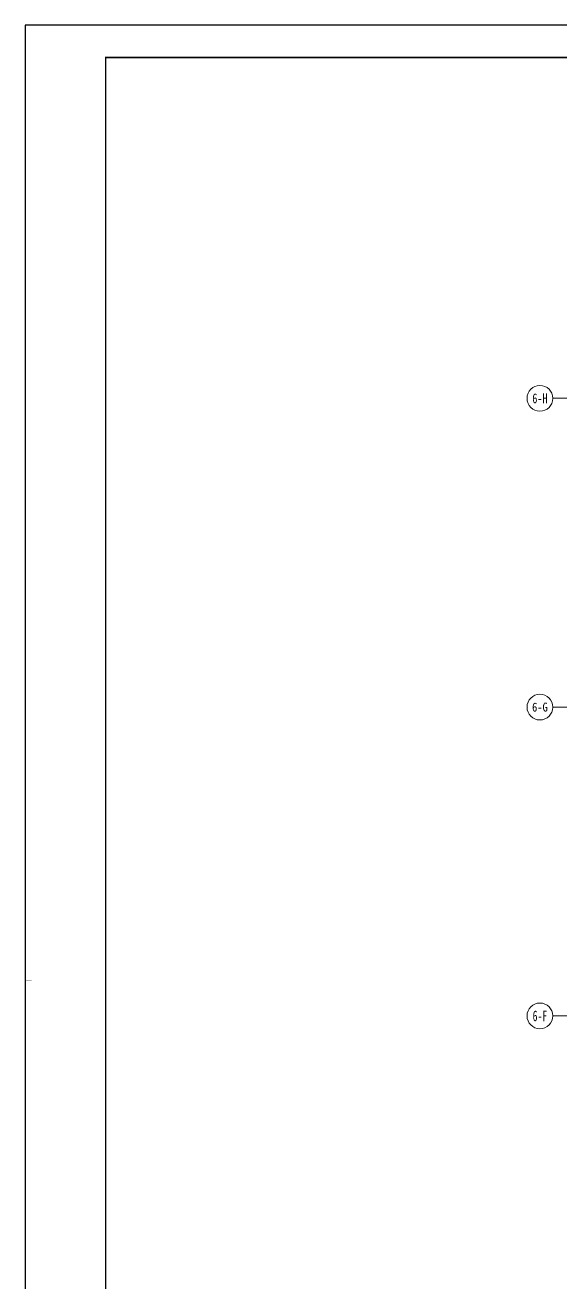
# Model space of a CAD drawing. Header units: millimetres. Extents: x -202076 to 1082610, y -439651 to 179350.
# Drawn here: x 655505 to 672158, y -331181 to -292078 of the extents above; entities that cross this region are included whole.
import ezdxf
from ezdxf.enums import TextEntityAlignment as Align

# ---------------------------------------------------------------- set-up
doc = ezdxf.new("R2010")
doc.units = ezdxf.units.MM
doc.header["$LTSCALE"] = 1000
doc.layers.add('02-TEXT_轴号', color=7, linetype='Continuous')
doc.layers.add('AXIS_TEXT', color=7, linetype='Continuous')
doc.layers.add('DIM', color=3, linetype='Continuous', lineweight=0)
doc.styles.add('_TCH_AXIS', font='STXIHEI.TTF', dxfattribs={"width": 0.75})
doc.styles.add('COMPLEX', font='COMPLEX')

# ---------------------------------------------------------------- blocks, each defined once
blk = doc.blocks.new('_AXISO')
blk.add_circle((0, 0), 0.5)
at = {"layer": 'AXIS_TEXT', "style": 'COMPLEX', "width": 1.041667}
blk.add_attdef('A', text='', height=0.56, dxfattribs=at).set_placement((-0.25, -0.28), (0.25, -0.28), align=Align.FIT)
blk = doc.blocks.new('图框-A1')
for points, const_width in [([(0, 0), (841, 0), (841, 594), (0, 594)], 0.05), ([(766, 584), (25, 584), (25, 10), (766, 10)], 0.5)]:
    blk.add_lwpolyline(points, close=True, dxfattribs=dict(const_width=const_width))
at = {"const_width": 0.05}
blk.add_lwpolyline([(0, 297), (2, 297)], dxfattribs=at)

msp = doc.modelspace()

# ---------------------------------------------------------------- linework, layer by layer
msp.add_lwpolyline([(739607.2, -351481), (739607.2, -292081), (655507.2, -292081), (655507.2, -351481)], close=True)
at = {"layer": 'DIM'}
for p, q in [((675907.2, -303681), (671907.2, -303681)), ((675907.2, -313281), (671907.2, -313281)), ((675907.2, -322881), (671907.2, -322881))]:
    msp.add_line(p, q, dxfattribs=at)

# ---------------------------------------------------------------- block references
at = {"xscale": 100, "yscale": 100, "zscale": 100}
msp.add_blockref('图框-A1', (655507.2, -351481), dxfattribs=at)
at = {"layer": 'DIM'}
ref = msp.add_blockref('_AXISO', (671507.2, -303681), dxfattribs=dict(at, xscale=800, yscale=800, zscale=800))
ref.add_attrib('A', '6-H', dxfattribs={"layer": '02-TEXT_轴号', "height": 302.12, "style": '_TCH_AXIS', "width": 0.743037}).set_placement((671271.4, -303832.1), (671742.9, -303832.1), align=Align.FIT)
ref = msp.add_blockref('_AXISO', (671507.2, -313281), dxfattribs=dict(at, xscale=800, yscale=800, zscale=800))
ref.add_attrib('A', '6-G', dxfattribs={"layer": '02-TEXT_轴号', "height": 277.76, "style": '_TCH_AXIS', "width": 0.743037}).set_placement((671264, -313419.9), (671750.3, -313419.9), align=Align.FIT)
ref = msp.add_blockref('_AXISO', (671507.2, -322881), dxfattribs=dict(at, xscale=800, yscale=800, zscale=800))
ref.add_attrib('A', '6-F', dxfattribs={"layer": '02-TEXT_轴号', "height": 331.15, "style": '_TCH_AXIS', "width": 0.743037}).set_placement((671281.4, -323046.6), (671733, -323046.6), align=Align.FIT)

doc.saveas('drawing.dxf')
